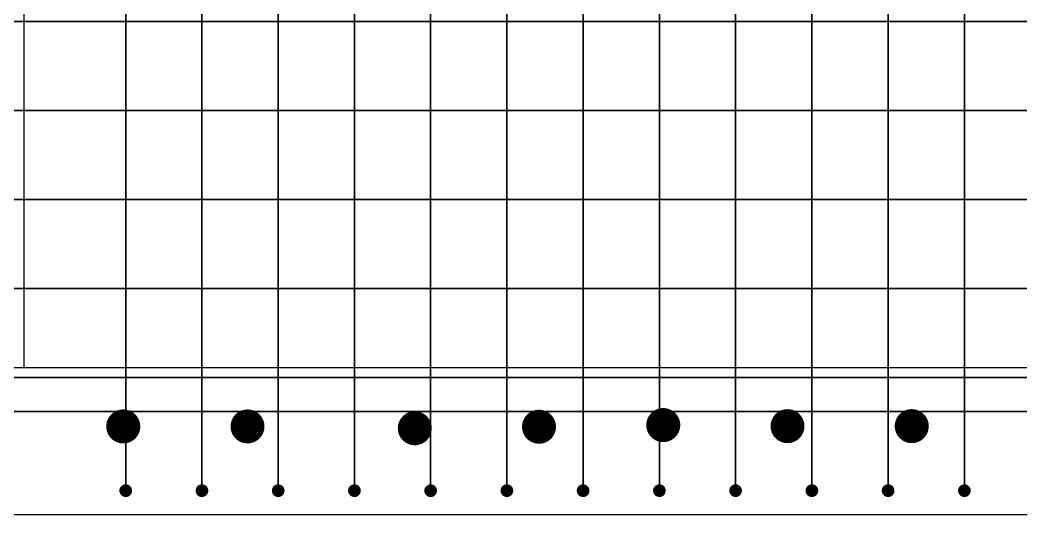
# Model space of a CAD drawing. Header units: millimetres. Extents: x 6239764 to 13047540, y 367704 to 979893.
# Drawn here: x 6516415 to 6518384, y 403569 to 404542 of the extents above; entities that cross this region are included whole.
import ezdxf

# ---------------------------------------------------------------- set-up
doc = ezdxf.new("R2010")
doc.units = ezdxf.units.MM
doc.header["$LTSCALE"] = 300
doc.layers.add('ROD', color=10, linetype='Continuous', lineweight=35)

msp = doc.modelspace()

# ---------------------------------------------------------------- linework, layer by layer
at = {"lineweight": 25}
for p, q in [((6516423, 403858.9), (6516423, 405639.2)), ((6512223, 403858.9, 0), (6525823, 403858.9, 0))]:
    msp.add_line(p, q, dxfattribs=at)
at = {"color": 6, "ltscale": 0.1}
msp.add_lwpolyline([(6508023, 403858.9), (6526065, 403858.9), (6526065, 403568.6), (6508023, 403568.6)], close=True, dxfattribs=at)
at = {"layer": 'ROD'}
for p, q in [((6516623, 405589.2), (6516623, 403616.4)), ((6516773, 405589.2), (6516773, 403616.4)), ((6516773, 405589.2), (6516773, 403616.4)), ((6516923, 405589.2), (6516923, 403616.4)), ((6517073, 405589.2), (6517073, 403616.4)), ((6517223, 405589.2), (6517223, 403616.4)), ((6517373, 405589.2), (6517373, 403616.4)), ((6517523, 405589.2), (6517523, 403616.4)), ((6517673, 405589.2), (6517673, 403616.4)), ((6517823, 405589.2), (6517823, 403616.4)), ((6517973, 405589.2), (6517973, 403616.4)), ((6518123, 405589.2), (6518123, 403616.4)), ((6518273, 405589.2), (6518273, 403616.4)), ((6516292.2, 404539.2), (6519961.1, 404539.2)), ((6516292.2, 404364.2), (6519961.1, 404364.2)), ((6516292.2, 404189.2), (6519961.1, 404189.2)), ((6516292.2, 404014.2), (6519961.1, 404014.2)), ((6516292.2, 403839.2), (6519961.1, 403839.2)), ((6506898, 403772.4, 0), (6525723.5, 403772.4, 0))]:
    msp.add_line(p, q, dxfattribs=at)
at = {"layer": 'ROD', "const_width": 33.4, "elevation": 0}
for points in [[(6516635, 403742.7, -1), (6516601.5, 403742.7, -1)], [(6516879.4, 403742.7, -1), (6516846, 403742.7, -1)], [(6517208.5, 403739.1, -1), (6517175.1, 403739.1, -1)], [(6517452.9, 403742.1, -1), (6517419.5, 403742.1, -1)], [(6517697.4, 403745.4, -1), (6517663.9, 403745.4, -1)], [(6517941.8, 403743.3, -1), (6517908.4, 403743.3, -1)], [(6518186.3, 403743.3, -1), (6518152.8, 403743.3, -1)]]:
    msp.add_lwpolyline(points, format="xyb", close=True, dxfattribs=at)
at = {"layer": 'ROD', "const_width": 12.5}
for points in [[(6516616.8, 403616.4, 1), (6516629.3, 403616.4, 1)], [(6516766.8, 403616.4, 1), (6516779.3, 403616.4, 1)], [(6516916.8, 403616.4, 1), (6516929.3, 403616.4, 1)], [(6517066.8, 403616.4, 1), (6517079.3, 403616.4, 1)], [(6517216.8, 403616.4, 1), (6517229.3, 403616.4, 1)], [(6517366.8, 403616.4, 1), (6517379.3, 403616.4, 1)], [(6517516.8, 403616.4, 1), (6517529.3, 403616.4, 1)], [(6517666.8, 403616.4, 1), (6517679.3, 403616.4, 1)], [(6517816.8, 403616.4, 1), (6517829.3, 403616.4, 1)], [(6517966.8, 403616.4, 1), (6517979.3, 403616.4, 1)], [(6518116.8, 403616.4, 1), (6518129.3, 403616.4, 1)], [(6518266.8, 403616.4, 1), (6518279.3, 403616.4, 1)]]:
    msp.add_lwpolyline(points, format="xyb", close=True, dxfattribs=at)

doc.saveas('drawing.dxf')
